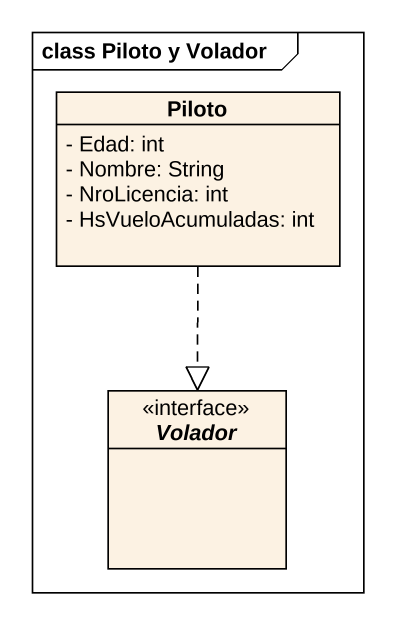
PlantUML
@startuml
mainframe class Piloto y Volador
hide circle
hide empty members
skinparam classAttributeIconSize 0
class Piloto {
  - Edad: int
  - Nombre: String
  - NroLicencia: int
  - HsVueloAcumuladas: int
}
interface Volador <<interface>>
Piloto ..|> Volador
@enduml
